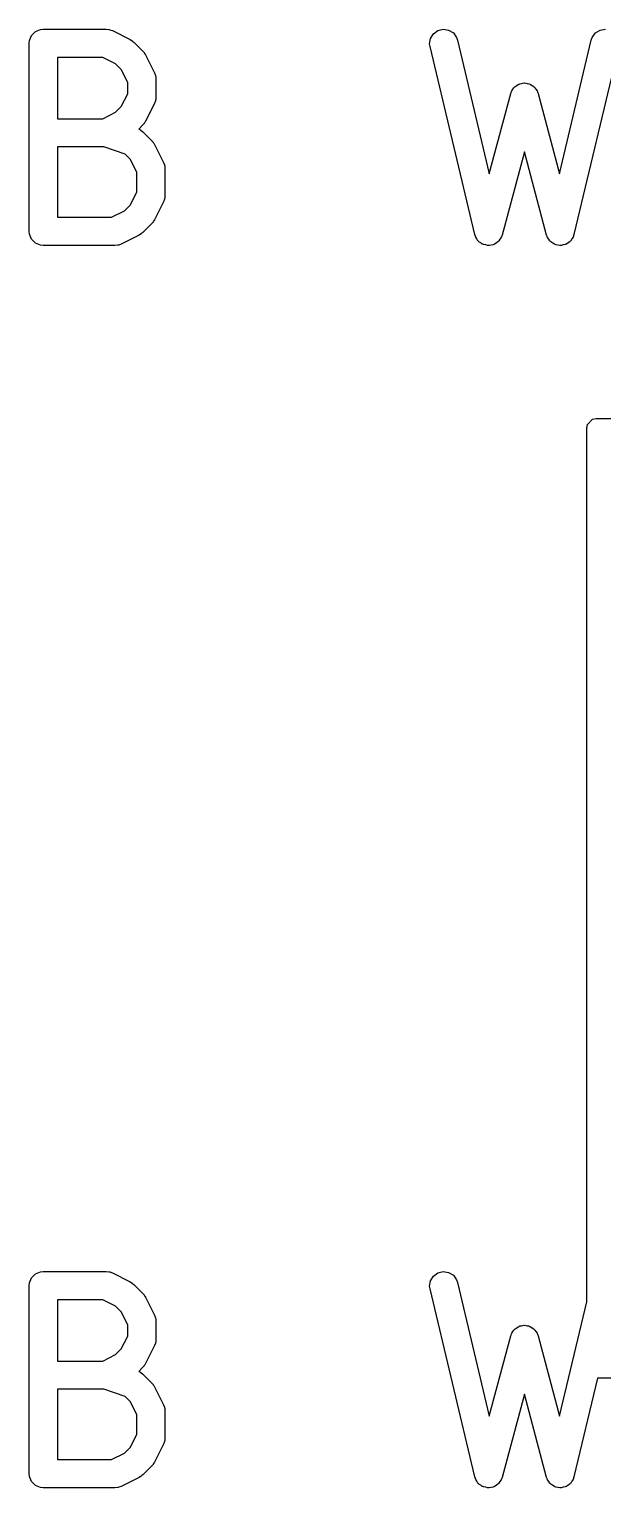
# Model space of a CAD drawing. Header units: millimetres. Extents: x 73 to 176, y -160 to -92.
# Drawn here: x 95.54 to 98.58, y -100.07 to -92.31 of the extents above; entities that cross this region are included whole.
import ezdxf

# ---------------------------------------------------------------- set-up
doc = ezdxf.new("R2010")
doc.units = ezdxf.units.MM
doc.layers.add('F.Fab', color=9, linetype='CONTINUOUS', true_color=0xafafaf)

msp = doc.modelspace()

# ---------------------------------------------------------------- linework, layer by layer
at = {"layer": 'F.Fab', "linetype": 'CONTINUOUS'}
for p, q in [((95.537917, -92.372187), (95.549116, -92.345151)), ((95.549116, -92.345151), (95.569808, -92.324459)), ((95.569808, -92.324459), (95.596844, -92.31326)), ((95.596844, -92.31326), (95.611476, -92.311819)), ((95.611476, -92.311819), (95.944809, -92.311819)), ((95.944809, -92.311819), (95.959441, -92.31326)), ((95.959441, -92.31326), (95.96193, -92.314291)), ((95.96193, -92.314291), (95.964618, -92.314482)), ((95.964618, -92.314482), (95.97835, -92.319737)), ((95.97835, -92.319737), (96.073588, -92.367356)), ((97.669161, -92.360728), (97.684497, -92.335806)), ((97.684497, -92.335806), (97.708204, -92.318649)), ((97.708204, -92.318649), (97.736672, -92.311871)), ((97.736672, -92.311871), (97.765567, -92.316504)), ((97.765567, -92.316504), (97.790489, -92.33184)), ((97.790489, -92.33184), (97.807646, -92.355547)), ((98.528449, -92.355547), (98.545606, -92.33184)), ((98.545606, -92.33184), (98.570528, -92.316504)), ((98.570528, -92.316504), (98.599423, -92.311871)), ((95.536476, -92.386819), (95.537917, -92.372187)), ((95.536476, -93.386819), (95.536476, -92.386819)), ((96.073588, -92.367356), (96.079887, -92.37132)), ((96.079887, -92.37132), (96.081715, -92.372078)), ((96.081715, -92.372078), (96.083771, -92.373766)), ((96.083771, -92.373766), (96.086031, -92.375188)), ((96.086031, -92.375188), (96.08733, -92.376686)), ((96.08733, -92.376686), (96.09308, -92.381405)), ((96.09308, -92.381405), (96.140699, -92.429024)), ((97.664528, -92.389623), (97.669161, -92.360728)), ((97.666516, -92.404191), (97.664528, -92.389623)), ((97.904611, -93.404191), (97.666516, -92.404191)), ((97.807646, -92.355547), (97.812436, -92.369447)), ((97.812436, -92.369447), (97.981687, -93.080303)), ((98.354406, -93.080303), (98.523659, -92.369448)), ((98.669579, -92.404191), (98.431483, -93.404191)), ((98.523659, -92.369448), (98.528449, -92.355547)), ((95.927104, -92.461819), (95.686476, -92.461819)), ((95.686476, -92.461819), (95.686476, -92.788009)), ((95.99562, -92.496077), (95.927104, -92.461819)), ((96.026027, -92.526484), (95.99562, -92.496077)), ((96.140699, -92.429024), (96.145417, -92.434773)), ((96.145417, -92.434773), (96.146916, -92.436073)), ((96.146916, -92.436073), (96.148337, -92.438332)), ((96.148337, -92.438332), (96.150026, -92.440389)), ((96.150026, -92.440389), (96.150783, -92.442216)), ((96.150783, -92.442216), (96.154748, -92.448516)), ((96.154748, -92.448516), (96.202367, -92.543754)), ((96.060285, -92.595), (96.026027, -92.526484)), ((96.202367, -92.543754), (96.207622, -92.557485)), ((96.207622, -92.557485), (96.207813, -92.560174)), ((96.207813, -92.560174), (96.208844, -92.562663)), ((96.208844, -92.562663), (96.210285, -92.577295)), ((96.210285, -92.577295), (96.210285, -92.672533)), ((96.026027, -92.723344), (96.060285, -92.654828)), ((96.060285, -92.654828), (96.060285, -92.595)), ((97.981687, -93.080303), (98.095579, -92.653208)), ((98.095579, -92.653208), (98.096864, -92.649779)), ((98.096864, -92.649779), (98.097056, -92.64834)), ((98.097056, -92.64834), (98.098045, -92.64663)), ((98.098045, -92.64663), (98.100742, -92.639441)), ((98.100742, -92.639441), (98.106759, -92.63158)), ((98.106759, -92.63158), (98.111718, -92.623015)), ((98.111718, -92.623015), (98.115575, -92.620062)), ((98.115575, -92.620062), (98.118529, -92.616204)), ((98.118529, -92.616204), (98.127096, -92.611243)), ((98.127096, -92.611243), (98.134956, -92.605228)), ((98.134956, -92.605228), (98.139648, -92.603976)), ((98.139648, -92.603976), (98.143854, -92.601542)), ((98.143854, -92.601542), (98.153671, -92.600237)), ((98.153671, -92.600237), (98.163232, -92.597688)), ((98.163232, -92.597688), (98.168044, -92.598327)), ((98.168044, -92.598327), (98.172863, -92.597687)), ((98.172863, -92.597687), (98.182433, -92.600239)), ((98.182433, -92.600239), (98.19224, -92.601542)), ((98.19224, -92.601542), (98.196441, -92.603974)), ((98.196441, -92.603974), (98.201138, -92.605227)), ((98.201138, -92.605227), (98.209, -92.611245)), ((98.209, -92.611245), (98.217565, -92.616204)), ((98.217565, -92.616204), (98.220517, -92.620061)), ((98.220517, -92.620061), (98.224376, -92.623015)), ((98.224376, -92.623015), (98.229337, -92.631583)), ((98.229337, -92.631583), (98.235352, -92.639442)), ((98.235352, -92.639442), (98.238046, -92.646626)), ((98.238046, -92.646626), (98.239038, -92.648339)), ((98.239038, -92.648339), (98.239229, -92.64978)), ((98.239229, -92.64978), (98.240515, -92.653208)), ((98.240515, -92.653208), (98.354406, -93.080303)), ((95.99562, -92.753751), (96.026027, -92.723344)), ((96.202367, -92.706074), (96.154748, -92.801312)), ((96.207622, -92.692343), (96.202367, -92.706074)), ((96.207813, -92.689653), (96.207622, -92.692343)), ((96.208844, -92.687165), (96.207813, -92.689653)), ((96.210285, -92.672533), (96.208844, -92.687165)), ((95.686476, -92.788009), (95.927104, -92.788009)), ((95.927104, -92.788009), (95.99562, -92.753751)), ((96.145417, -92.815054), (96.140699, -92.820804)), ((96.146916, -92.813755), (96.145417, -92.815054)), ((96.148337, -92.811495), (96.146916, -92.813755)), ((96.150026, -92.809439), (96.148337, -92.811495)), ((96.150783, -92.807611), (96.150026, -92.809439)), ((96.154748, -92.801312), (96.150783, -92.807611)), ((96.140699, -92.820804), (96.11874, -92.842762)), ((96.11874, -92.842762), (96.124808, -92.845471)), ((96.124808, -92.845471), (96.126843, -92.847236)), ((96.126843, -92.847236), (96.129334, -92.848268)), ((96.129334, -92.848268), (96.140699, -92.857595)), ((96.140699, -92.857595), (96.188318, -92.905214)), ((95.932639, -92.938009), (95.686476, -92.938009)), ((95.686476, -92.938009), (95.686476, -93.311819)), ((96.047152, -92.97618), (95.932639, -92.938009)), ((96.188318, -92.905214), (96.193036, -92.910963)), ((96.193036, -92.910963), (96.194535, -92.912263)), ((96.194535, -92.912263), (96.195956, -92.914522)), ((96.195956, -92.914522), (96.197645, -92.916579)), ((96.197645, -92.916579), (96.198402, -92.918406)), ((96.198402, -92.918406), (96.202367, -92.924706)), ((96.202367, -92.924706), (96.249986, -93.019944)), ((98.168046, -92.963613), (98.050039, -93.406144)), ((98.286055, -93.406144), (98.168046, -92.963613)), ((96.073646, -93.002674), (96.047152, -92.97618)), ((96.107904, -93.07119), (96.073646, -93.002674)), ((96.249986, -93.019944), (96.255241, -93.033675)), ((96.255241, -93.033675), (96.255432, -93.036364)), ((96.255432, -93.036364), (96.256463, -93.038853)), ((96.256463, -93.038853), (96.257904, -93.053485)), ((96.107904, -93.178637), (96.107904, -93.07119)), ((96.257904, -93.053485), (96.257904, -93.196342)), ((96.073645, -93.247153), (96.107904, -93.178637)), ((96.257904, -93.196342), (96.256463, -93.210974)), ((95.974723, -93.311819), (96.043238, -93.277561)), ((96.043238, -93.277561), (96.073645, -93.247153)), ((96.249986, -93.229883), (96.202367, -93.325121)), ((96.255241, -93.216152), (96.249986, -93.229883)), ((96.255432, -93.213462), (96.255241, -93.216152)), ((96.256463, -93.210974), (96.255432, -93.213462)), ((95.686476, -93.311819), (95.974723, -93.311819)), ((96.188318, -93.344613), (96.1407, -93.392232)), ((96.193036, -93.338863), (96.188318, -93.344613)), ((96.194535, -93.337564), (96.193036, -93.338863)), ((96.195956, -93.335305), (96.194535, -93.337564)), ((96.197646, -93.333247), (96.195956, -93.335305)), ((96.198403, -93.331417), (96.197646, -93.333247)), ((96.202367, -93.325121), (96.198403, -93.331417)), ((95.537917, -93.401451), (95.536476, -93.386819)), ((95.549116, -93.428487), (95.537917, -93.401451)), ((95.569808, -93.449179), (95.549116, -93.428487)), ((96.121207, -93.406282), (96.025969, -93.453901)), ((96.127506, -93.402317), (96.121207, -93.406282)), ((96.129334, -93.40156), (96.127506, -93.402317)), ((96.13139, -93.399872), (96.129334, -93.40156)), ((96.13365, -93.39845), (96.13139, -93.399872)), ((96.13495, -93.39695), (96.13365, -93.39845)), ((96.1407, -93.392232), (96.13495, -93.39695)), ((97.90634, -93.40921), (97.904611, -93.404191)), ((97.90658, -93.411012), (97.90634, -93.40921)), ((97.907522, -93.41264), (97.90658, -93.411012)), ((97.909401, -93.418091), (97.907522, -93.41264)), ((97.915787, -93.426915), (97.909401, -93.418091)), ((97.921242, -93.436337), (97.915787, -93.426915)), ((98.038257, -93.428556), (98.03255, -93.437832)), ((98.044876, -93.41991), (98.038257, -93.428556)), ((98.046901, -93.41451), (98.044876, -93.41991)), ((98.047886, -93.41291), (98.046901, -93.41451)), ((98.048173, -93.411118), (98.047886, -93.41291)), ((98.050039, -93.406144), (98.048173, -93.411118)), ((98.28792, -93.411119), (98.286055, -93.406144)), ((98.288208, -93.41291), (98.28792, -93.411119)), ((98.289192, -93.414509), (98.288208, -93.41291)), ((98.291218, -93.419911), (98.289192, -93.414509)), ((98.297838, -93.428559), (98.291218, -93.419911)), ((98.303544, -93.437832), (98.297838, -93.428559)), ((98.420307, -93.426914), (98.414852, -93.436337)), ((98.426693, -93.418091), (98.420307, -93.426914)), ((98.42857, -93.412642), (98.426693, -93.418091)), ((98.429514, -93.411013), (98.42857, -93.412642)), ((98.429753, -93.409209), (98.429514, -93.411013)), ((98.431483, -93.404191), (98.429753, -93.409209)), ((95.596844, -93.460378), (95.569808, -93.449179)), ((95.611476, -93.461819), (95.596844, -93.460378)), ((95.992428, -93.461819), (95.611476, -93.461819)), ((96.00706, -93.460378), (95.992428, -93.461819)), ((96.009549, -93.459346), (96.00706, -93.460378)), ((96.012237, -93.459156), (96.009549, -93.459346)), ((96.025969, -93.453901), (96.012237, -93.459156)), ((97.924299, -93.438677), (97.921242, -93.436337)), ((97.926558, -93.441798), (97.924299, -93.438677)), ((97.935833, -93.447505), (97.926558, -93.441798)), ((97.94448, -93.454124), (97.935833, -93.447505)), ((97.9482, -93.455116), (97.94448, -93.454124)), ((97.95148, -93.457134), (97.9482, -93.455116)), ((97.962234, -93.458858), (97.95148, -93.457134)), ((97.972756, -93.461664), (97.962234, -93.458858)), ((97.976571, -93.461157), (97.972756, -93.461664)), ((97.980375, -93.461767), (97.976571, -93.461157)), ((97.990973, -93.459243), (97.980375, -93.461767)), ((98.001764, -93.45781), (97.990973, -93.459243)), ((98.005095, -93.455881), (98.001764, -93.45781)), ((98.008843, -93.454989), (98.005095, -93.455881)), ((98.017667, -93.448602), (98.008843, -93.454989)), ((98.027089, -93.443148), (98.017667, -93.448602)), ((98.029429, -93.44009), (98.027089, -93.443148)), ((98.03255, -93.437832), (98.029429, -93.44009)), ((98.306664, -93.44009), (98.303544, -93.437832)), ((98.309005, -93.443148), (98.306664, -93.44009)), ((98.318426, -93.448602), (98.309005, -93.443148)), ((98.327251, -93.454989), (98.318426, -93.448602)), ((98.330998, -93.455881), (98.327251, -93.454989)), ((98.33433, -93.45781), (98.330998, -93.455881)), ((98.345123, -93.459244), (98.33433, -93.45781)), ((98.355719, -93.461767), (98.345123, -93.459244)), ((98.35952, -93.461157), (98.355719, -93.461767)), ((98.363339, -93.461665), (98.35952, -93.461157)), ((98.37387, -93.458856), (98.363339, -93.461665)), ((98.384614, -93.457134), (98.37387, -93.458856)), ((98.38789, -93.455118), (98.384614, -93.457134)), ((98.391614, -93.454125), (98.38789, -93.455118)), ((98.400264, -93.447503), (98.391614, -93.454125)), ((98.409536, -93.441798), (98.400264, -93.447503)), ((98.411794, -93.438677), (98.409536, -93.441798)), ((98.414852, -93.436337), (98.411794, -93.438677)), ((98.499, -94.432), (98.502806, -94.412866)), ((98.499, -99.077014), (98.499, -94.432)), ((98.502806, -94.412866), (98.529866, -94.385806)), ((98.529866, -94.385806), (98.549, -94.382)), ((98.549, -94.382), (103.549, -94.382)), ((95.549116, -98.949151), (95.569808, -98.928459)), ((95.569808, -98.928459), (95.596844, -98.91726)), ((95.596844, -98.91726), (95.611476, -98.915819)), ((95.611476, -98.915819), (95.944809, -98.915819)), ((95.944809, -98.915819), (95.959441, -98.91726)), ((95.959441, -98.91726), (95.96193, -98.918291)), ((95.96193, -98.918291), (95.964618, -98.918482)), ((95.964618, -98.918482), (95.97835, -98.923737)), ((95.97835, -98.923737), (96.073588, -98.971356)), ((97.669161, -98.964728), (97.684497, -98.939806)), ((97.684497, -98.939806), (97.708204, -98.922649)), ((97.708204, -98.922649), (97.736672, -98.915871)), ((97.736672, -98.915871), (97.765567, -98.920504)), ((97.765567, -98.920504), (97.790489, -98.93584)), ((97.790489, -98.93584), (97.807646, -98.959547)), ((95.536476, -98.990819), (95.537917, -98.976187)), ((95.536476, -99.990819), (95.536476, -98.990819)), ((95.537917, -98.976187), (95.549116, -98.949151)), ((96.073588, -98.971356), (96.079887, -98.97532)), ((96.079887, -98.97532), (96.081715, -98.976078)), ((96.081715, -98.976078), (96.083771, -98.977766)), ((96.083771, -98.977766), (96.086031, -98.979188)), ((96.086031, -98.979188), (96.08733, -98.980686)), ((96.08733, -98.980686), (96.09308, -98.985405)), ((96.09308, -98.985405), (96.140699, -99.033024)), ((97.664528, -98.993623), (97.669161, -98.964728)), ((97.666516, -99.008191), (97.664528, -98.993623)), ((97.904611, -100.008191), (97.666516, -99.008191)), ((97.807646, -98.959547), (97.812436, -98.973447)), ((97.812436, -98.973447), (97.981687, -99.684303)), ((95.927104, -99.065819), (95.686476, -99.065819)), ((95.686476, -99.065819), (95.686476, -99.392009)), ((95.99562, -99.100077), (95.927104, -99.065819)), ((96.140699, -99.033024), (96.145417, -99.038773)), ((96.145417, -99.038773), (96.146916, -99.040073)), ((96.146916, -99.040073), (96.148337, -99.042332)), ((96.148337, -99.042332), (96.150026, -99.044389)), ((96.150026, -99.044389), (96.150783, -99.046216)), ((96.150783, -99.046216), (96.154748, -99.052516)), ((96.154748, -99.052516), (96.202367, -99.147754)), ((98.354406, -99.684303), (98.499, -99.077014)), ((96.026027, -99.130484), (95.99562, -99.100077)), ((96.060285, -99.199), (96.026027, -99.130484)), ((96.202367, -99.147754), (96.207622, -99.161485)), ((96.207622, -99.161485), (96.207813, -99.164174)), ((96.207813, -99.164174), (96.208844, -99.166663)), ((96.208844, -99.166663), (96.210285, -99.181295)), ((96.060285, -99.258828), (96.060285, -99.199)), ((96.210285, -99.181295), (96.210285, -99.276533)), ((98.097056, -99.25234), (98.098045, -99.25063)), ((98.098045, -99.25063), (98.100742, -99.243441)), ((98.100742, -99.243441), (98.106759, -99.23558)), ((98.106759, -99.23558), (98.111718, -99.227015)), ((98.111718, -99.227015), (98.115575, -99.224062)), ((98.115575, -99.224062), (98.118529, -99.220204)), ((98.118529, -99.220204), (98.127096, -99.215243)), ((98.127096, -99.215243), (98.134956, -99.209228)), ((98.134956, -99.209228), (98.139648, -99.207976)), ((98.139648, -99.207976), (98.143854, -99.205542)), ((98.143854, -99.205542), (98.153671, -99.204237)), ((98.153671, -99.204237), (98.163232, -99.201688)), ((98.163232, -99.201688), (98.168044, -99.202327)), ((98.168044, -99.202327), (98.172863, -99.201687)), ((98.172863, -99.201687), (98.182433, -99.204239)), ((98.182433, -99.204239), (98.19224, -99.205542)), ((98.19224, -99.205542), (98.196441, -99.207974)), ((98.196441, -99.207974), (98.201138, -99.209227)), ((98.201138, -99.209227), (98.209, -99.215245)), ((98.209, -99.215245), (98.217565, -99.220204)), ((98.217565, -99.220204), (98.220517, -99.224061)), ((98.220517, -99.224061), (98.224376, -99.227015)), ((98.224376, -99.227015), (98.229337, -99.235583)), ((98.229337, -99.235583), (98.235352, -99.243442)), ((98.235352, -99.243442), (98.238046, -99.250626)), ((98.238046, -99.250626), (98.239038, -99.252339)), ((95.99562, -99.357751), (96.026027, -99.327344)), ((96.026027, -99.327344), (96.060285, -99.258828)), ((96.202367, -99.310074), (96.154748, -99.405312)), ((96.207622, -99.296343), (96.202367, -99.310074)), ((96.207813, -99.293653), (96.207622, -99.296343)), ((96.208844, -99.291165), (96.207813, -99.293653)), ((96.210285, -99.276533), (96.208844, -99.291165)), ((97.981687, -99.684303), (98.095579, -99.257208)), ((98.095579, -99.257208), (98.096864, -99.253779)), ((98.096864, -99.253779), (98.097056, -99.25234)), ((98.239038, -99.252339), (98.239229, -99.25378)), ((98.239229, -99.25378), (98.240515, -99.257208)), ((98.240515, -99.257208), (98.354406, -99.684303)), ((95.686476, -99.392009), (95.927104, -99.392009)), ((95.927104, -99.392009), (95.99562, -99.357751)), ((96.154748, -99.405312), (96.150783, -99.411611)), ((96.140699, -99.424804), (96.11874, -99.446762)), ((96.11874, -99.446762), (96.124808, -99.449471)), ((96.124808, -99.449471), (96.126843, -99.451236)), ((96.126843, -99.451236), (96.129334, -99.452268)), ((96.129334, -99.452268), (96.140699, -99.461595)), ((96.145417, -99.419054), (96.140699, -99.424804)), ((96.140699, -99.461595), (96.188318, -99.509214)), ((96.146916, -99.417755), (96.145417, -99.419054)), ((96.148337, -99.415495), (96.146916, -99.417755)), ((96.150026, -99.413439), (96.148337, -99.415495)), ((96.150783, -99.411611), (96.150026, -99.413439)), ((98.556767, -99.482), (98.431483, -100.008191)), ((98.984125, -99.482), (98.556767, -99.482)), ((95.932639, -99.542009), (95.686476, -99.542009)), ((95.686476, -99.542009), (95.686476, -99.915819)), ((96.047152, -99.58018), (95.932639, -99.542009)), ((96.188318, -99.509214), (96.193036, -99.514963)), ((96.193036, -99.514963), (96.194535, -99.516263)), ((96.194535, -99.516263), (96.195956, -99.518522)), ((96.195956, -99.518522), (96.197645, -99.520579)), ((96.197645, -99.520579), (96.198402, -99.522406)), ((96.198402, -99.522406), (96.202367, -99.528706)), ((96.202367, -99.528706), (96.249986, -99.623944)), ((96.073646, -99.606674), (96.047152, -99.58018)), ((96.107904, -99.67519), (96.073646, -99.606674)), ((96.249986, -99.623944), (96.255241, -99.637675)), ((96.255241, -99.637675), (96.255432, -99.640364)), ((98.168046, -99.567613), (98.050039, -100.010144)), ((98.286055, -100.010144), (98.168046, -99.567613)), ((96.107904, -99.782637), (96.107904, -99.67519)), ((96.255432, -99.640364), (96.256463, -99.642853)), ((96.256463, -99.642853), (96.257904, -99.657485)), ((96.257904, -99.657485), (96.257904, -99.800342)), ((96.073645, -99.851153), (96.107904, -99.782637)), ((96.043238, -99.881561), (96.073645, -99.851153)), ((96.249986, -99.833883), (96.202367, -99.929121)), ((96.255241, -99.820152), (96.249986, -99.833883)), ((96.255432, -99.817462), (96.255241, -99.820152)), ((96.256463, -99.814974), (96.255432, -99.817462)), ((96.257904, -99.800342), (96.256463, -99.814974)), ((95.686476, -99.915819), (95.974723, -99.915819)), ((95.974723, -99.915819), (96.043238, -99.881561)), ((96.188318, -99.948613), (96.1407, -99.996232)), ((96.193036, -99.942863), (96.188318, -99.948613)), ((96.194535, -99.941564), (96.193036, -99.942863)), ((96.195956, -99.939305), (96.194535, -99.941564)), ((96.197646, -99.937247), (96.195956, -99.939305)), ((96.198403, -99.935417), (96.197646, -99.937247)), ((96.202367, -99.929121), (96.198403, -99.935417)), ((95.537917, -100.005451), (95.536476, -99.990819)), ((95.549116, -100.032487), (95.537917, -100.005451)), ((96.121207, -100.010282), (96.025969, -100.057901)), ((96.127506, -100.006317), (96.121207, -100.010282)), ((96.129334, -100.00556), (96.127506, -100.006317)), ((96.13139, -100.003872), (96.129334, -100.00556)), ((96.13365, -100.00245), (96.13139, -100.003872)), ((96.13495, -100.00095), (96.13365, -100.00245)), ((96.1407, -99.996232), (96.13495, -100.00095)), ((97.90634, -100.01321), (97.904611, -100.008191)), ((97.90658, -100.015012), (97.90634, -100.01321)), ((97.907522, -100.01664), (97.90658, -100.015012)), ((97.909401, -100.022091), (97.907522, -100.01664)), ((97.915787, -100.030915), (97.909401, -100.022091)), ((98.044876, -100.02391), (98.038257, -100.032556)), ((98.046901, -100.01851), (98.044876, -100.02391)), ((98.047886, -100.01691), (98.046901, -100.01851)), ((98.048173, -100.015118), (98.047886, -100.01691)), ((98.050039, -100.010144), (98.048173, -100.015118)), ((98.28792, -100.015119), (98.286055, -100.010144)), ((98.288208, -100.01691), (98.28792, -100.015119)), ((98.289192, -100.018509), (98.288208, -100.01691)), ((98.291218, -100.023911), (98.289192, -100.018509)), ((98.297838, -100.032559), (98.291218, -100.023911)), ((98.426693, -100.022091), (98.420307, -100.030914)), ((98.42857, -100.016642), (98.426693, -100.022091)), ((98.429514, -100.015013), (98.42857, -100.016642)), ((98.429753, -100.013209), (98.429514, -100.015013)), ((98.431483, -100.008191), (98.429753, -100.013209)), ((95.569808, -100.053179), (95.549116, -100.032487)), ((95.596844, -100.064378), (95.569808, -100.053179)), ((95.611476, -100.065819), (95.596844, -100.064378)), ((95.992428, -100.065819), (95.611476, -100.065819)), ((96.00706, -100.064378), (95.992428, -100.065819)), ((96.009549, -100.063346), (96.00706, -100.064378)), ((96.012237, -100.063156), (96.009549, -100.063346)), ((96.025969, -100.057901), (96.012237, -100.063156)), ((97.921242, -100.040337), (97.915787, -100.030915)), ((97.924299, -100.042677), (97.921242, -100.040337)), ((97.926558, -100.045798), (97.924299, -100.042677)), ((97.935833, -100.051505), (97.926558, -100.045798)), ((97.94448, -100.058124), (97.935833, -100.051505)), ((97.9482, -100.059116), (97.94448, -100.058124)), ((97.95148, -100.061134), (97.9482, -100.059116)), ((97.962234, -100.062858), (97.95148, -100.061134)), ((97.972756, -100.065664), (97.962234, -100.062858)), ((97.976571, -100.065157), (97.972756, -100.065664)), ((97.980375, -100.065767), (97.976571, -100.065157)), ((97.990973, -100.063243), (97.980375, -100.065767)), ((98.001764, -100.06181), (97.990973, -100.063243)), ((98.005095, -100.059881), (98.001764, -100.06181)), ((98.008843, -100.058989), (98.005095, -100.059881)), ((98.017667, -100.052602), (98.008843, -100.058989)), ((98.027089, -100.047148), (98.017667, -100.052602)), ((98.029429, -100.04409), (98.027089, -100.047148)), ((98.03255, -100.041832), (98.029429, -100.04409)), ((98.038257, -100.032556), (98.03255, -100.041832)), ((98.303544, -100.041832), (98.297838, -100.032559)), ((98.306664, -100.04409), (98.303544, -100.041832)), ((98.309005, -100.047148), (98.306664, -100.04409)), ((98.318426, -100.052602), (98.309005, -100.047148)), ((98.327251, -100.058989), (98.318426, -100.052602)), ((98.330998, -100.059881), (98.327251, -100.058989)), ((98.33433, -100.06181), (98.330998, -100.059881)), ((98.345123, -100.063244), (98.33433, -100.06181)), ((98.355719, -100.065767), (98.345123, -100.063244)), ((98.35952, -100.065157), (98.355719, -100.065767)), ((98.363339, -100.065665), (98.35952, -100.065157)), ((98.37387, -100.062856), (98.363339, -100.065665)), ((98.384614, -100.061134), (98.37387, -100.062856)), ((98.38789, -100.059118), (98.384614, -100.061134)), ((98.391614, -100.058125), (98.38789, -100.059118)), ((98.400264, -100.051503), (98.391614, -100.058125)), ((98.409536, -100.045798), (98.400264, -100.051503)), ((98.411794, -100.042677), (98.409536, -100.045798)), ((98.414852, -100.040337), (98.411794, -100.042677)), ((98.420307, -100.030914), (98.414852, -100.040337))]:
    msp.add_line(p, q, dxfattribs=at)

doc.saveas('drawing.dxf')
